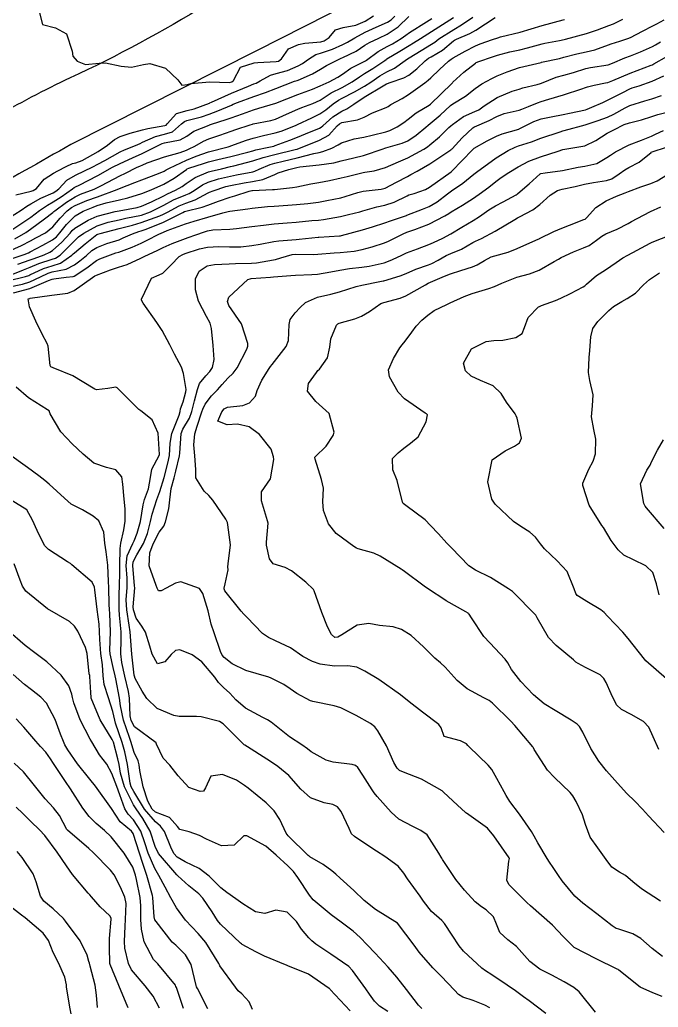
# Model space of a CAD drawing. Header units: metres. Extents: x 318500 to 325275, y 7408834 to 7428799.
# Drawn here: x 321913.8 to 321971.5, y 7416628.4 to 7416717.8 of the extents above; entities that cross this region are included whole.
import ezdxf

# ---------------------------------------------------------------- set-up
doc = ezdxf.new("R2010")
doc.units = ezdxf.units.M
doc.header["$MEASUREMENT"] = 0
for name, color, linetype in [('Curvas de Nivel 1m', 11, 'Continuous'), ('Curvas de Nivel 5m', 15, 'Continuous'), ('Vias Primárias', 230, 'Continuous')]:
    doc.layers.add(name, color=color, linetype=linetype)

msp = doc.modelspace()

# ---------------------------------------------------------------- linework, layer by layer
at = {"layer": 'Curvas de Nivel 1m', "flags": 128}
for points, elevation in [([(321912.743, 7416699.831), (321913.883, 7416700.533), (321914.38, 7416700.901), (321914.759, 7416701.124), (321915.661, 7416701.612), (321916.774, 7416702.116), (321917.017, 7416702.247), (321917.279, 7416702.485), (321918.013, 7416703.256), (321918.798, 7416703.703), (321920.361, 7416704.447), (321920.813, 7416704.697), (321921.431, 7416705.046), (321922.824, 7416705.808), (321923.231, 7416706.001), (321924.2, 7416706.396), (321924.639, 7416706.586), (321924.834, 7416706.677), (321926.011, 7416707.204), (321926.846, 7416707.409), (321927.568, 7416707.63), (321928.385, 7416708.337), (321928.629, 7416708.568), (321928.865, 7416708.657), (321930.19, 7416708.997), (321930.874, 7416709.219), (321931.663, 7416709.514), (321932.887, 7416710.048), (321933.049, 7416710.116), (321933.42, 7416710.272), (321934.896, 7416710.816), (321935.957, 7416711.182), (321936.903, 7416711.551), (321938.599, 7416712.205), (321938.829, 7416712.283), (321938.912, 7416712.314), (321940.222, 7416712.879), (321940.927, 7416713.286), (321941.472, 7416713.625), (321942.495, 7416714.154), (321942.804, 7416714.289), (321942.943, 7416714.343), (321944.156, 7416714.927), (321944.96, 7416715.462), (321945.357, 7416715.721), (321946.202, 7416716.102), (321946.974, 7416716.45), (321947.951, 7416717.109), (321948.936, 7416718.071)], 736), ([(321915.495, 7416718.512), (321915.809, 7416717.338), (321916.975, 7416717.038), (321917.97, 7416716.48), (321918.484, 7416714.937), (321918.555, 7416714.474), (321918.933, 7416714.021), (321919.68, 7416713.708), (321920.931, 7416713.851), (321921.491, 7416713.872), (321922.927, 7416713.571), (321923.857, 7416713.47), (321924.93, 7416713.714), (321925.513, 7416713.799), (321926.925, 7416713.392), (321928.028, 7416712.343), (321928.414, 7416711.847), (321928.906, 7416711.896), (321929.228, 7416712.006), (321930.908, 7416712.158), (321932.707, 7416712.082), (321932.909, 7416712.138), (321933.084, 7416712.277), (321933.719, 7416713.477), (321934.934, 7416713.878), (321935.279, 7416713.902), (321936.936, 7416713.979), (321937.141, 7416714.023), (321937.401, 7416714.223), (321938.04, 7416715.127), (321938.96, 7416715.531), (321939.514, 7416715.64), (321940.964, 7416715.78), (321941.277, 7416715.855), (321941.707, 7416716.163), (321942.283, 7416716.851), (321942.979, 7416717.06), (321944.12, 7416717.271), (321944.985, 7416717.622), (321945.72, 7416718.109)], 734), ([(321912.659, 7416694.561), (321914.077, 7416695.132), (321914.683, 7416695.379), (321915.486, 7416695.71), (321916.694, 7416696.097), (321916.982, 7416696.201), (321917.391, 7416696.483), (321918.064, 7416697.122), (321918.72, 7416697.794), (321919.073, 7416698.116), (321919.53, 7416698.458), (321920.737, 7416699.125), (321921.756, 7416699.441), (321922.743, 7416699.67), (321923.344, 7416699.804), (321924.747, 7416700.094), (321925.556, 7416700.378), (321926.76, 7416701.008), (321927.65, 7416701.464), (321928.774, 7416701.926), (321929.062, 7416702.041), (321929.512, 7416702.323), (321930.263, 7416702.84), (321930.792, 7416703.08), (321931.728, 7416703.364), (321932.8, 7416703.622), (321933.341, 7416703.733), (321934.806, 7416704.005), (321934.999, 7416704.056), (321935.396, 7416704.244), (321936.377, 7416704.671), (321936.816, 7416704.803), (321937.569, 7416704.971), (321938.821, 7416705.273), (321940.323, 7416705.676), (321940.826, 7416705.77), (321941.152, 7416705.841), (321941.968, 7416706.159), (321942.527, 7416706.461), (321942.837, 7416706.641), (321943.986, 7416706.99), (321944.845, 7416707.141), (321945.623, 7416707.334), (321946.853, 7416707.625), (321947.207, 7416707.735), (321947.882, 7416708.08), (321948.471, 7416708.469), (321948.871, 7416708.787), (321949.594, 7416709.344), (321950.773, 7416710.042), (321950.891, 7416710.126), (321952.812, 7416712.011), (321952.862, 7416712.059), (321952.911, 7416712.109), (321953.905, 7416713.021), (321954.938, 7416713.849), (321955.025, 7416713.903), (321955.237, 7416713.986), (321956.501, 7416714.413), (321956.949, 7416714.553), (321958.049, 7416714.848), (321958.957, 7416715.054), (321959.666, 7416715.217), (321960.965, 7416715.583), (321961.228, 7416715.645), (321962.534, 7416715.887), (321962.971, 7416715.973), (321963.092, 7416715.999), (321964.977, 7416716.511), (321965.968, 7416716.852), (321966.991, 7416717.23), (321967.418, 7416717.399), (321968.26, 7416717.811)], 742), ([(321912.666, 7416694.163), (321914.27, 7416694.526), (321914.562, 7416694.632), (321914.672, 7416694.678), (321915.911, 7416695.272), (321916.685, 7416695.507), (321917.43, 7416695.742), (321918.469, 7416696.472), (321918.584, 7416696.589), (321918.703, 7416696.696), (321919.672, 7416697.499), (321920.728, 7416698.333), (321920.796, 7416698.372), (321921.034, 7416698.435), (321922.735, 7416698.874), (321923.948, 7416699.188), (321924.74, 7416699.417), (321926.417, 7416700.035), (321926.748, 7416700.176), (321927.092, 7416700.355), (321928.16, 7416700.938), (321928.763, 7416701.17), (321929.619, 7416701.47), (321930.777, 7416702.107), (321930.908, 7416702.178), (321931.246, 7416702.303), (321932.39, 7416702.682), (321932.787, 7416702.779), (321934.031, 7416703.022), (321934.793, 7416703.132), (321935.715, 7416703.322), (321936.803, 7416703.772), (321937.12, 7416703.911), (321938.062, 7416704.211), (321938.812, 7416704.408), (321939.067, 7416704.45), (321940.815, 7416704.627), (321942.138, 7416704.836), (321942.819, 7416705.01), (321943.966, 7416705.278), (321944.824, 7416705.494), (321946.589, 7416706.094), (321946.763, 7416706.159), (321946.831, 7416706.177), (321948.318, 7416706.595), (321948.841, 7416706.827), (321949.576, 7416707.332), (321950.461, 7416708.046), (321950.68, 7416708.226), (321950.865, 7416708.366), (321951.769, 7416709.134), (321952.685, 7416710.013), (321952.892, 7416710.166), (321954.034, 7416710.864), (321954.906, 7416711.545), (321955.508, 7416711.981), (321956.42, 7416712.465), (321956.921, 7416712.694), (321957.822, 7416713.052), (321958.933, 7416713.441), (321959.312, 7416713.548), (321960.874, 7416713.911), (321960.926, 7416713.924), (321962.558, 7416714.273), (321962.947, 7416714.37), (321964.12, 7416714.694), (321964.955, 7416714.871), (321965.752, 7416715.048), (321966.965, 7416715.483), (321967.214, 7416715.578), (321967.984, 7416715.815), (321968.722, 7416716.055), (321968.976, 7416716.169), (321970.04, 7416716.728), (321970.992, 7416717.21), (321971.355, 7416717.406), (321971.992, 7416717.76)], 743), ([(321912.704, 7416696.804), (321913.911, 7416697.333), (321914.719, 7416697.765), (321915.206, 7416698.029), (321916.082, 7416698.5), (321916.735, 7416699.023), (321917.411, 7416699.816), (321918.04, 7416700.477), (321918.435, 7416700.793), (321918.758, 7416700.977), (321919.816, 7416701.403), (321920.77, 7416701.755), (321922.548, 7416702.413), (321922.781, 7416702.498), (321924.152, 7416703.034), (321924.794, 7416703.291), (321926.292, 7416703.858), (321926.806, 7416704.069), (321926.99, 7416704.175), (321927.287, 7416704.353), (321928.817, 7416705.074), (321929.706, 7416705.436), (321930.825, 7416705.823), (321932.592, 7416706.284), (321932.781, 7416706.33), (321932.831, 7416706.348), (321934.239, 7416706.859), (321934.842, 7416707.061), (321935.781, 7416707.306), (321936.85, 7416707.54), (321937.374, 7416707.7), (321938.673, 7416708.203), (321938.805, 7416708.257), (321938.861, 7416708.286), (321940.163, 7416708.888), (321940.876, 7416709.254), (321941.418, 7416709.629), (321942.095, 7416710.158), (321942.564, 7416710.482), (321942.895, 7416710.664), (321944.026, 7416711.258), (321944.906, 7416711.754), (321945.473, 7416712.112), (321946.316, 7416712.702), (321946.924, 7416713.046), (321947.618, 7416713.395), (321948.578, 7416714.074), (321948.792, 7416714.221), (321948.944, 7416714.314), (321950.027, 7416714.98), (321950.963, 7416715.549), (321951.259, 7416715.742), (321951.65, 7416716.03), (321952.979, 7416716.886), (321953.69, 7416717.296), (321954.72, 7416717.993)], 739), ([(321912.763, 7416698.582), (321914.744, 7416699.915), (321915.547, 7416700.508), (321916.256, 7416700.999), (321916.762, 7416701.293), (321917.5, 7416701.752), (321918.529, 7416702.473), (321918.674, 7416702.579), (321918.783, 7416702.643), (321919.123, 7416702.803), (321920.798, 7416703.666), (321922.142, 7416704.42), (321922.814, 7416704.776), (321923.947, 7416705.271), (321924.823, 7416705.656), (321926.211, 7416706.369), (321926.623, 7416706.573), (321926.834, 7416706.621), (321928.266, 7416706.911), (321928.843, 7416707.229), (321929.5, 7416707.674), (321930.859, 7416708.233), (321930.913, 7416708.255), (321931.08, 7416708.307), (321932.418, 7416708.736), (321932.869, 7416708.889), (321933.888, 7416709.251), (321934.881, 7416709.621), (321935.353, 7416709.775), (321936.89, 7416710.23), (321938.898, 7416710.99), (321940.202, 7416711.479), (321940.906, 7416711.786), (321941.166, 7416711.909), (321941.707, 7416712.162), (321942.502, 7416712.568), (321942.921, 7416712.854), (321943.686, 7416713.382), (321944.938, 7416714.012), (321945.007, 7416714.051), (321945.097, 7416714.118), (321946.154, 7416714.9), (321946.959, 7416715.338), (321947.45, 7416715.598), (321948.231, 7416716.077), (321948.664, 7416716.383), (321948.975, 7416716.613), (321950.526, 7416717.587), (321950.988, 7416717.876)], 737), ([(321913.308, 7416697.954), (321914.302, 7416698.526), (321914.733, 7416698.821), (321915.988, 7416699.747), (321916.748, 7416700.321), (321916.83, 7416700.408), (321916.918, 7416700.488), (321917.972, 7416701.268), (321918.769, 7416701.761), (321919.254, 7416701.982), (321920.474, 7416702.445), (321920.782, 7416702.584), (321921.125, 7416702.774), (321922.799, 7416703.654), (321923.308, 7416703.9), (321924.312, 7416704.395), (321924.654, 7416704.549), (321924.812, 7416704.62), (321925.255, 7416704.824), (321926.82, 7416705.359), (321928.239, 7416705.753), (321928.826, 7416705.976), (321929.075, 7416706.08), (321929.564, 7416706.323), (321930.357, 7416706.795), (321930.84, 7416707.002), (321931.825, 7416707.315), (321932.851, 7416707.686), (321933.285, 7416707.842), (321934.565, 7416708.254), (321934.786, 7416708.327), (321934.861, 7416708.344), (321936.455, 7416708.645), (321936.868, 7416708.774), (321937.866, 7416709.225), (321938.882, 7416709.664), (321939.262, 7416709.817), (321940.254, 7416710.18), (321940.893, 7416710.505), (321941.917, 7416711.142), (321942.905, 7416711.643), (321943.798, 7416712.137), (321944.452, 7416712.592), (321944.922, 7416712.889), (321945.668, 7416713.37), (321946.744, 7416714.093), (321946.862, 7416714.17), (321946.942, 7416714.219), (321948.118, 7416714.913), (321948.96, 7416715.425), (321949.357, 7416715.672), (321949.965, 7416716.055), (321950.977, 7416716.71), (321952.958, 7416717.979)], 738), ([(321913.578, 7416695.646), (321914.693, 7416696.042), (321915.044, 7416696.166), (321915.952, 7416696.501), (321916.469, 7416696.728), (321916.706, 7416696.882), (321917.557, 7416697.642), (321918.311, 7416698.474), (321918.502, 7416698.703), (321918.734, 7416698.913), (321919.936, 7416699.646), (321920.746, 7416700.008), (321922.381, 7416700.416), (321922.751, 7416700.481), (321924.36, 7416700.79), (321924.758, 7416700.902), (321925.674, 7416701.287), (321926.772, 7416701.844), (321927.115, 7416702.014), (321927.817, 7416702.344), (321928.425, 7416702.696), (321928.79, 7416702.966), (321929.618, 7416703.502), (321930.805, 7416704), (321931.046, 7416704.067), (321931.981, 7416704.292), (321932.812, 7416704.49), (321933.096, 7416704.559), (321934.818, 7416705.016), (321935.757, 7416705.304), (321936.824, 7416705.584), (321938.654, 7416706.029), (321938.829, 7416706.072), (321939.183, 7416706.195), (321940.341, 7416706.674), (321940.84, 7416706.867), (321941.679, 7416707.33), (321942.454, 7416708.154), (321942.656, 7416708.359), (321942.865, 7416708.456), (321944.286, 7416708.712), (321944.873, 7416708.961), (321945.63, 7416709.357), (321946.886, 7416709.835), (321947.049, 7416709.927), (321947.304, 7416710.086), (321948.322, 7416710.649), (321948.899, 7416711.002), (321950.378, 7416712.048), (321950.67, 7416712.287), (321950.917, 7416712.515), (321951.686, 7416713.272), (321952.51, 7416714.016), (321952.758, 7416714.198), (321952.945, 7416714.314), (321954.023, 7416714.931), (321954.961, 7416715.404), (321955.373, 7416715.575), (321956.485, 7416715.967), (321956.972, 7416716.139), (321957.222, 7416716.206), (321958.977, 7416716.64), (321959.969, 7416716.931), (321960.983, 7416717.242), (321962.868, 7416717.761), (321962.989, 7416717.792)], 741), ([(321912.66, 7416693.586), (321913.985, 7416693.852), (321914.665, 7416694.057), (321915.626, 7416694.506), (321916.318, 7416694.853), (321916.677, 7416694.95), (321917.946, 7416695.212), (321918.687, 7416695.587), (321919.187, 7416695.968), (321919.77, 7416696.454), (321920.275, 7416696.878), (321920.711, 7416697.161), (321921.621, 7416697.522), (321922.722, 7416697.872), (321923.107, 7416698.024), (321923.927, 7416698.398), (321924.517, 7416698.608), (321924.733, 7416698.673), (321925.171, 7416698.82), (321926.741, 7416699.444), (321928.484, 7416700.334), (321928.656, 7416700.427), (321928.752, 7416700.46), (321930.254, 7416700.818), (321930.76, 7416700.985), (321931.722, 7416701.34), (321932.771, 7416701.707), (321933.202, 7416701.845), (321934.5, 7416702.254), (321934.723, 7416702.308), (321934.781, 7416702.315), (321936.602, 7416702.412), (321936.783, 7416702.425), (321938.395, 7416702.597), (321938.787, 7416702.662), (321940.063, 7416702.909), (321940.793, 7416703.034), (321941.737, 7416703.219), (321942.8, 7416703.456), (321943.351, 7416703.593), (321944.808, 7416703.958), (321944.941, 7416703.985), (321945.794, 7416704.105), (321946.813, 7416704.391), (321947.992, 7416704.904), (321948.822, 7416705.287), (321950.28, 7416706.048), (321950.611, 7416706.266), (321950.836, 7416706.437), (321951.702, 7416707.172), (321952.553, 7416708.015), (321952.71, 7416708.165), (321952.864, 7416708.304), (321953.865, 7416709.01), (321954.882, 7416709.457), (321955.243, 7416709.627), (321955.747, 7416709.977), (321956.898, 7416710.735), (321958.271, 7416711.307), (321958.906, 7416711.5), (321959.24, 7416711.593), (321960.525, 7416711.914), (321960.833, 7416711.988), (321960.912, 7416712.016), (321962.249, 7416712.562), (321962.923, 7416712.764), (321963.796, 7416712.998), (321964.932, 7416713.345), (321965.345, 7416713.435), (321966.938, 7416713.701), (321967.323, 7416713.824), (321968.442, 7416714.313), (321968.951, 7416714.509), (321969.874, 7416714.868), (321970.964, 7416715.355), (321971.236, 7416715.497), (321971.675, 7416715.763)], 744), ([(321961.298, 7416627.885), (321959.811, 7416629.016), (321959.289, 7416629.382), (321958.552, 7416629.919), (321957.828, 7416630.445), (321956.432, 7416631.36), (321955.846, 7416631.725), (321955.514, 7416631.963), (321953.873, 7416633.511), (321953.479, 7416633.986), (321952.837, 7416634.948), (321952.16, 7416636.007), (321951.904, 7416636.279), (321950.985, 7416637.093), (321950.249, 7416638.035), (321949.937, 7416638.483), (321948.795, 7416640.057), (321948.466, 7416640.563), (321947.971, 7416641.188), (321946.751, 7416642.082), (321945.987, 7416642.563), (321944.663, 7416643.447), (321944.007, 7416643.888), (321943.744, 7416644.124), (321943.52, 7416644.625), (321942.82, 7416646.138), (321942.475, 7416646.575), (321942.046, 7416646.773), (321941.283, 7416646.922), (321940.048, 7416647.373), (321939.166, 7416648.183), (321938.078, 7416649.393), (321937.077, 7416650.215), (321936.493, 7416650.623), (321936.097, 7416650.89), (321934.352, 7416652.003), (321934.109, 7416652.154), (321934.051, 7416652.192), (321933.988, 7416652.252), (321932.137, 7416654.067), (321931.81, 7416654.285), (321930.146, 7416654.716), (321929.724, 7416654.737), (321928.146, 7416654.749), (321927.667, 7416654.817), (321926.157, 7416655.478), (321925.234, 7416656.374), (321924.823, 7416657.027), (321924.188, 7416658.182), (321924.121, 7416658.391), (321924.103, 7416658.479), (321923.878, 7416660.393), (321923.847, 7416660.772), (321923.739, 7416662.395), (321923.649, 7416663.003), (321923.417, 7416664.399), (321923.383, 7416665.299), (321923.449, 7416666.399), (321923.456, 7416667.255), (321923.383, 7416668.399), (321923.47, 7416669.267), (321923.975, 7416670.394), (321924.101, 7416670.645), (321924.364, 7416671.334), (321924.652, 7416672.386), (321924.902, 7416673.883), (321925.033, 7416674.381), (321925.378, 7416675.334), (321925.571, 7416676.373), (321925.687, 7416677.126), (321926.35, 7416678.362), (321926.376, 7416678.447), (321926.254, 7416680.364), (321925.709, 7416681.579), (321924.708, 7416682.387), (321924.512, 7416682.522), (321922.611, 7416684.409), (321922.541, 7416684.465), (321922.423, 7416684.53), (321921.704, 7416684.423), (321920.676, 7416684.3), (321920.539, 7416684.346), (321920.39, 7416684.442), (321918.556, 7416685.557), (321916.763, 7416686.292), (321916.568, 7416686.382), (321916.501, 7416686.491), (321916.321, 7416688.227), (321916.242, 7416688.495), (321915.77, 7416689.335), (321915.192, 7416690.511), (321914.639, 7416691.789), (321914.516, 7416692.522), (321914.65, 7416692.562), (321914.702, 7416692.571), (321916.654, 7416692.841), (321918.083, 7416693.048), (321918.658, 7416693.276), (321920.333, 7416694.445), (321920.526, 7416694.588), (321920.673, 7416694.67), (321921.952, 7416695.15), (321922.685, 7416695.385), (321923.456, 7416695.635), (321924.697, 7416696.193), (321924.823, 7416696.263), (321925.06, 7416696.385), (321926.171, 7416696.906), (321926.712, 7416697.169), (321927.527, 7416697.538), (321928.725, 7416697.973), (321928.987, 7416698.067), (321929.676, 7416698.321), (321930.453, 7416698.593), (321930.734, 7416698.682), (321931.199, 7416698.767), (321932.736, 7416698.836), (321933.345, 7416698.88), (321934.738, 7416699.063), (321935.782, 7416699.197), (321936.741, 7416699.296), (321937.92, 7416699.391), (321938.743, 7416699.459), (321940.159, 7416699.594), (321940.745, 7416699.647), (321941.206, 7416699.705), (321942.748, 7416699.976), (321943.467, 7416700.139), (321944.479, 7416700.399), (321944.755, 7416700.479), (321946.028, 7416700.834), (321946.764, 7416700.995), (321947.589, 7416701.26), (321948.777, 7416701.847), (321948.931, 7416701.914), (321949.412, 7416702.061), (321950.421, 7416702.41), (321950.789, 7416702.611), (321952.752, 7416704.011), (321952.811, 7416704.062), (321954.675, 7416705.992), (321954.751, 7416706.071), (321954.832, 7416706.134), (321956.008, 7416706.807), (321956.849, 7416707.231), (321957.364, 7416707.44), (321958.859, 7416707.881), (321958.894, 7416707.895), (321958.961, 7416707.929), (321960.216, 7416708.57), (321960.873, 7416708.805), (321961.778, 7416708.995), (321962.88, 7416709.186), (321963.447, 7416709.306), (321964.887, 7416709.629), (321965.058, 7416709.678), (321965.476, 7416709.844), (321966.449, 7416710.28), (321966.896, 7416710.48), (321968.276, 7416711.175), (321968.916, 7416711.522), (321969.114, 7416711.6), (321969.744, 7416711.788), (321970.924, 7416712.201), (321971.989, 7416712.7)], 746), ([(321965.802, 7416627.984), (321964.311, 7416629.845), (321963.826, 7416630.226), (321962.952, 7416630.745), (321961.842, 7416631.352), (321960.763, 7416631.896), (321959.86, 7416632.588), (321958.651, 7416633.922), (321957.886, 7416634.531), (321957.15, 7416635.199), (321956.856, 7416635.946), (321956.57, 7416636.61), (321955.919, 7416637.255), (321955.488, 7416637.531), (321954.919, 7416637.975), (321953.945, 7416639.02), (321953.187, 7416639.998), (321951.978, 7416641.796), (321951.898, 7416641.93), (321951.846, 7416642.012), (321951.623, 7416642.377), (321950.574, 7416644.032), (321950.016, 7416644.444), (321949.278, 7416644.794), (321948.031, 7416645.453), (321947.335, 7416646.077), (321946.054, 7416647.516), (321945.793, 7416647.83), (321945.611, 7416648.097), (321944.769, 7416649.42), (321944.298, 7416650.117), (321944.093, 7416650.319), (321943.805, 7416650.414), (321942.097, 7416650.599), (321941.452, 7416650.8), (321940.104, 7416651.55), (321939.751, 7416651.82), (321939.239, 7416652.183), (321938.121, 7416652.914), (321936.471, 7416654.225), (321936.143, 7416654.446), (321935.737, 7416654.643), (321934.159, 7416655.489), (321933.286, 7416656.263), (321932.754, 7416656.85), (321932.181, 7416657.374), (321931.723, 7416657.825), (321931.396, 7416658.292), (321930.211, 7416659.689), (321929.331, 7416660.319), (321928.227, 7416660.784), (321927.842, 7416660.72), (321927.444, 7416660.342), (321926.878, 7416659.682), (321926.207, 7416659.492), (321925.727, 7416660.367), (321925.503, 7416661.099), (321925.105, 7416662.377), (321924.791, 7416662.918), (321924.263, 7416663.641), (321924.023, 7416664.392), (321924.007, 7416664.659), (321924.141, 7416666.392), (321924.136, 7416666.558), (321923.966, 7416668.394), (321924, 7416668.726), (321924.34, 7416669.358), (321924.929, 7416670.381), (321925.287, 7416671.3), (321925.572, 7416672.372), (321925.73, 7416673.03), (321926.148, 7416674.364), (321926.417, 7416675.096), (321926.817, 7416676.354), (321927.151, 7416677.648), (321927.273, 7416678.348), (321927.344, 7416679.48), (321927.506, 7416680.345), (321928.155, 7416681.983), (321928.244, 7416682.334), (321928.267, 7416682.58), (321928.523, 7416683.21), (321928.765, 7416684.099), (321928.786, 7416684.328), (321928.562, 7416685.767), (321928.378, 7416686.333), (321927.744, 7416687.505), (321927.326, 7416688.349), (321926.61, 7416689.664), (321926.147, 7416690.367), (321924.898, 7416692.135), (321924.77, 7416692.388), (321924.75, 7416692.488), (321925.665, 7416694.375), (321926.362, 7416694.678), (321926.677, 7416694.845), (321927.45, 7416695.587), (321928.172, 7416696.338), (321928.497, 7416696.539), (321928.704, 7416696.612), (321929.993, 7416697.035), (321930.713, 7416697.204), (321931.75, 7416697.259), (321932.714, 7416697.231), (321933.744, 7416697.235), (321934.716, 7416697.333), (321935.494, 7416697.467), (321936.722, 7416697.696), (321937.18, 7416697.767), (321938.725, 7416697.895), (321939.006, 7416697.916), (321940.729, 7416698.105), (321940.786, 7416698.113), (321941.73, 7416698.16), (321942.669, 7416698.213), (321942.731, 7416698.22), (321942.827, 7416698.245), (321944.736, 7416698.756), (321945.653, 7416699.02), (321946.743, 7416699.382), (321947.26, 7416699.57), (321948.707, 7416700.07), (321948.737, 7416700.083), (321950.162, 7416700.646), (321950.763, 7416700.887), (321951.497, 7416701.302), (321952.42, 7416702.015), (321952.784, 7416702.277), (321953.819, 7416702.976), (321954.807, 7416703.804), (321954.908, 7416703.889), (321955.028, 7416703.987), (321956.823, 7416705.275), (321957.914, 7416705.944), (321958.529, 7416706.24), (321958.836, 7416706.345), (321960.025, 7416706.735), (321960.847, 7416707.059), (321962.597, 7416707.625), (321962.858, 7416707.707), (321963.405, 7416707.872), (321964.546, 7416708.174), (321964.866, 7416708.267), (321966.046, 7416708.665), (321966.877, 7416708.967), (321967.47, 7416709.232), (321968.495, 7416709.806), (321968.893, 7416709.998), (321970.244, 7416710.436), (321970.903, 7416710.612), (321971.76, 7416710.909)], 747), ([(321971.817, 7416629.427), (321970.985, 7416629.758), (321969.827, 7416630.261), (321967.905, 7416631.799), (321967.851, 7416631.842), (321967.77, 7416631.882), (321965.865, 7416632.817), (321963.88, 7416633.85), (321962.88, 7416634.856), (321961.9, 7416635.88), (321959.926, 7416637.611), (321959.602, 7416637.913), (321957.954, 7416639.555), (321957.785, 7416639.933), (321957.977, 7416641.658), (321958.021, 7416641.889), (321958.006, 7416641.93), (321957.981, 7416641.97), (321956.616, 7416643.951), (321956.02, 7416644.654), (321954.124, 7416645.989), (321954.074, 7416646.023), (321954.041, 7416646.047), (321953.314, 7416646.731), (321952.059, 7416647.91), (321952.004, 7416647.955), (321951.933, 7416648.012), (321950.076, 7416649.076), (321948.443, 7416649.707), (321948.087, 7416649.86), (321947.867, 7416650.072), (321947.579, 7416650.594), (321946.914, 7416652.082), (321946.134, 7416653.457), (321945.847, 7416653.804), (321945.443, 7416654.1), (321944.151, 7416654.836), (321942.79, 7416655.511), (321942.164, 7416655.72), (321940.249, 7416656.089), (321940.169, 7416656.117), (321940.046, 7416656.172), (321938.799, 7416656.813), (321938.181, 7416657.254), (321937.62, 7416657.644), (321936.427, 7416658.226), (321936.191, 7416658.322), (321936.064, 7416658.359), (321934.2, 7416658.907), (321932.966, 7416659.511), (321932.217, 7416660.071), (321932.045, 7416660.283), (321931.886, 7416660.624), (321931.319, 7416662.294), (321931.058, 7416663.098), (321930.774, 7416664.302), (321930.293, 7416665.874), (321930.001, 7416666.313), (321928.309, 7416666.915), (321927.837, 7416666.808), (321926.995, 7416666.35), (321926.547, 7416666.105), (321926.296, 7416666.093), (321926.16, 7416666.362), (321926.079, 7416666.588), (321925.449, 7416668.373), (321925.507, 7416669.538), (321925.825, 7416670.368), (321926.366, 7416671.405), (321926.761, 7416671.967), (321926.914, 7416672.352), (321927.234, 7416673.511), (321927.323, 7416674.346), (321927.436, 7416675.361), (321927.696, 7416676.341), (321927.853, 7416676.924), (321928.201, 7416678.334), (321928.231, 7416678.566), (321928.351, 7416680.332), (321928.494, 7416680.726), (321929.093, 7416681.735), (321929.304, 7416682.322), (321929.561, 7416683.283), (321929.833, 7416684.317), (321930.001, 7416684.863), (321930.559, 7416685.56), (321930.936, 7416685.933), (321931.161, 7416686.301), (321931.311, 7416687.033), (321931.224, 7416688.3), (321931.07, 7416689.846), (321930.955, 7416690.305), (321930.629, 7416690.923), (321929.915, 7416692.317), (321929.649, 7416693.331), (321929.625, 7416694.32), (321929.962, 7416695.036), (321930.688, 7416695.514), (321931.355, 7416695.635), (321932.691, 7416695.681), (321933.256, 7416695.707), (321934.692, 7416695.735), (321935.164, 7416695.775), (321936.697, 7416696.034), (321936.855, 7416696.071), (321937.338, 7416696.22), (321938.386, 7416696.524), (321938.705, 7416696.559), (321940.342, 7416696.539), (321940.706, 7416696.554), (321942.187, 7416696.676), (321942.708, 7416696.712), (321943.996, 7416696.845), (321944.713, 7416696.988), (321945.594, 7416697.229), (321946.722, 7416697.573), (321947.085, 7416697.726), (321947.742, 7416698.08), (321948.399, 7416698.408), (321948.735, 7416698.54), (321949.464, 7416698.786), (321950.742, 7416699.274), (321952.17, 7416700.019), (321952.527, 7416700.239), (321952.756, 7416700.386), (321953.77, 7416700.995), (321954.775, 7416701.639), (321954.982, 7416701.781), (321955.286, 7416701.982), (321956.142, 7416702.617), (321956.798, 7416703.146), (321957.261, 7416703.496), (321957.96, 7416703.943), (321958.815, 7416704.475), (321959.759, 7416704.983), (321960.825, 7416705.374), (321962.434, 7416705.886), (321962.841, 7416706.026), (321963.034, 7416706.069), (321964.845, 7416706.366), (321965.84, 7416706.85), (321966.857, 7416707.492), (321967.467, 7416707.821), (321968.397, 7416708.277), (321968.87, 7416708.451), (321969.946, 7416708.712), (321970.879, 7416709.016), (321971.437, 7416709.209), (321972.887, 7416709.557)], 748), ([(321971.869, 7416633.034), (321970.931, 7416633.759), (321969.889, 7416634.65), (321969.188, 7416635.076), (321967.897, 7416635.492), (321967.668, 7416635.574), (321967.314, 7416635.809), (321965.916, 7416636.895), (321964.648, 7416637.843), (321963.939, 7416638.483), (321962.797, 7416639.867), (321962.457, 7416640.364), (321961.972, 7416641.095), (321961.652, 7416641.56), (321961.438, 7416641.888), (321960.583, 7416643.32), (321960.262, 7416643.906), (321960.016, 7416644.34), (321958.927, 7416645.921), (321958.051, 7416647.062), (321957.718, 7416647.597), (321957.537, 7416647.938), (321956.89, 7416649.136), (321956.422, 7416649.955), (321956.096, 7416650.344), (321954.373, 7416651.986), (321954.252, 7416652.119), (321954.123, 7416652.258), (321953.592, 7416652.528), (321952.129, 7416652.927), (321951.84, 7416653.717), (321951.643, 7416654.017), (321950.156, 7416655.128), (321948.952, 7416656.058), (321948.179, 7416656.686), (321946.2, 7416658.09), (321944.937, 7416658.838), (321944.211, 7416659.214), (321943.403, 7416659.327), (321942.207, 7416659.292), (321940.909, 7416659.464), (321940.213, 7416659.701), (321939.344, 7416660.183), (321938.231, 7416660.953), (321936.873, 7416661.588), (321936.245, 7416661.878), (321935.688, 7416662.236), (321934.265, 7416663.731), (321934.013, 7416664), (321933.76, 7416664.258), (321932.297, 7416666.095), (321932.239, 7416666.281), (321932.234, 7416666.348), (321932.307, 7416666.747), (321932.584, 7416668.018), (321932.575, 7416668.276), (321932.594, 7416668.538), (321932.789, 7416670.273), (321932.564, 7416672.09), (321932.516, 7416672.278), (321932.384, 7416672.577), (321931.215, 7416674.298), (321930.844, 7416674.733), (321930.418, 7416675.135), (321929.682, 7416676.317), (321929.677, 7416677.082), (321929.586, 7416678.319), (321929.482, 7416679.313), (321929.574, 7416680.319), (321929.798, 7416681.015), (321930.219, 7416682.313), (321930.29, 7416682.535), (321930.52, 7416683.003), (321931.096, 7416683.737), (321931.614, 7416684.294), (321932.051, 7416684.784), (321932.556, 7416685.348), (321933.031, 7416685.805), (321933.407, 7416686.267), (321934.286, 7416687.953), (321934.378, 7416688.253), (321934.378, 7416688.469), (321933.789, 7416690.262), (321932.645, 7416691.927), (321932.519, 7416692.282), (321932.654, 7416692.682), (321934.36, 7416694.255), (321934.582, 7416694.341), (321934.672, 7416694.352), (321936.412, 7416694.495), (321936.674, 7416694.513), (321938.26, 7416694.623), (321938.677, 7416694.658), (321940.142, 7416694.714), (321940.679, 7416694.754), (321941.878, 7416694.962), (321942.684, 7416695.109), (321943.571, 7416695.252), (321944.689, 7416695.384), (321945.324, 7416695.477), (321946.695, 7416695.785), (321946.926, 7416695.858), (321947.449, 7416696.083), (321948.299, 7416696.481), (321948.709, 7416696.668), (321949.717, 7416697.053), (321950.721, 7416697.423), (321951.146, 7416697.611), (321952.008, 7416698.021), (321952.734, 7416698.409), (321953.729, 7416699.011), (321954.746, 7416699.614), (321955.319, 7416699.981), (321956.163, 7416700.565), (321956.765, 7416700.929), (321957.44, 7416701.28), (321958.628, 7416701.932), (321958.721, 7416701.99), (321958.782, 7416702.037), (321959.799, 7416702.916), (321960.809, 7416703.832), (321960.866, 7416703.852), (321961.256, 7416703.903), (321962.814, 7416704.137), (321964.235, 7416704.443), (321964.82, 7416704.525), (321965.905, 7416704.758), (321966.832, 7416705.293), (321967.141, 7416705.52), (321967.615, 7416705.818), (321968.847, 7416706.46), (321969.954, 7416706.886), (321970.855, 7416707.24), (321971.218, 7416707.405), (321971.934, 7416707.759)], 749), ([(321972.017, 7416644.25), (321970.603, 7416645.764), (321970.046, 7416646.373), (321969.348, 7416647.076), (321968.631, 7416647.791), (321968.069, 7416648.402), (321966.79, 7416649.82), (321966.103, 7416650.689), (321965.391, 7416651.837), (321964.654, 7416653.325), (321964.364, 7416653.848), (321964.143, 7416654.057), (321963.591, 7416654.415), (321962.161, 7416655.295), (321961.169, 7416655.895), (321960.182, 7416656.703), (321959.063, 7416657.921), (321958.211, 7416659.007), (321957.87, 7416659.589), (321957.634, 7416659.939), (321956.242, 7416661.408), (321955.701, 7416661.968), (321954.601, 7416663.659), (321954.378, 7416663.989), (321954.331, 7416664.04), (321954.281, 7416664.079), (321954.073, 7416664.201), (321952.292, 7416665.217), (321951.815, 7416665.537), (321951.059, 7416666.029), (321950.307, 7416666.527), (321948.535, 7416667.859), (321948.329, 7416668.009), (321948.244, 7416668.071), (321946.342, 7416669.248), (321945.758, 7416669.512), (321944.348, 7416669.922), (321944.198, 7416669.972), (321943.947, 7416670.126), (321942.367, 7416671.306), (321941.659, 7416672.157), (321941.196, 7416673.364), (321941.149, 7416674.163), (321941.195, 7416675.39), (321941.039, 7416676.164), (321940.458, 7416678.03), (321940.423, 7416678.171), (321940.434, 7416678.197), (321940.461, 7416678.225), (321941.455, 7416679.18), (321942.09, 7416680.154), (321942.177, 7416680.47), (321941.733, 7416682.158), (321940.526, 7416683.239), (321939.757, 7416684.182), (321939.867, 7416684.864), (321940.565, 7416685.849), (321940.705, 7416686.031), (321940.836, 7416686.167), (321941.556, 7416687.185), (321941.768, 7416688.158), (321941.864, 7416688.894), (321942.377, 7416690.152), (321942.501, 7416690.272), (321942.623, 7416690.319), (321944.042, 7416690.715), (321944.632, 7416690.949), (321945.371, 7416691.377), (321946.397, 7416692.094), (321946.651, 7416692.196), (321948.146, 7416692.585), (321948.657, 7416692.79), (321950.424, 7416693.8), (321950.669, 7416693.94), (321950.876, 7416694.037), (321952.138, 7416694.558), (321952.681, 7416694.771), (321953.617, 7416695.07), (321954.691, 7416695.418), (321955.088, 7416695.59), (321955.75, 7416695.974), (321956.363, 7416696.307), (321956.707, 7416696.425), (321957.905, 7416696.749), (321958.717, 7416697.07), (321959.314, 7416697.331), (321960.608, 7416697.911), (321960.691, 7416697.949), (321960.731, 7416697.972), (321962.025, 7416698.606), (321962.745, 7416698.911), (321963.442, 7416699.177), (321964.758, 7416699.684), (321964.867, 7416699.74), (321964.996, 7416699.848), (321965.842, 7416700.767), (321966.776, 7416701.392), (321967.708, 7416701.816), (321968.476, 7416702.113), (321968.786, 7416702.232), (321969.91, 7416702.666), (321970.798, 7416702.96), (321971.37, 7416703.196), (321972.302, 7416703.755)], 751), ([(321971.523, 7416651.756), (321970.998, 7416652.895), (321970.606, 7416653.765), (321970.148, 7416654.289), (321969.016, 7416654.928), (321968.163, 7416655.363), (321967.707, 7416655.807), (321967.221, 7416656.778), (321966.753, 7416657.822), (321966.549, 7416658.17), (321966.207, 7416658.503), (321964.891, 7416659.165), (321964.217, 7416659.533), (321964.03, 7416659.665), (321963.798, 7416659.856), (321962.239, 7416661.16), (321961.544, 7416661.891), (321960.528, 7416663.655), (321960.407, 7416663.908), (321960.347, 7416663.975), (321960.281, 7416664.033), (321958.427, 7416665.929), (321958.302, 7416666.043), (321957.944, 7416666.297), (321956.32, 7416667.307), (321954.948, 7416667.981), (321954.336, 7416668.378), (321952.784, 7416670.006), (321952.565, 7416670.211), (321952.364, 7416670.417), (321951.604, 7416671.253), (321950.892, 7416672.032), (321950.388, 7416672.543), (321948.642, 7416673.831), (321948.409, 7416674.021), (321948.374, 7416674.07), (321948.356, 7416674.125), (321947.857, 7416676.076), (321947.478, 7416677.046), (321947.443, 7416678.08), (321947.956, 7416678.587), (321948.474, 7416679.012), (321949.081, 7416679.461), (321949.756, 7416680.051), (321950.504, 7416681.403), (321950.621, 7416682.038), (321950.511, 7416682.106), (321950.385, 7416682.168), (321948.531, 7416683.48), (321947.967, 7416684.076), (321947.167, 7416685.478), (321947.094, 7416686.085), (321947.548, 7416687.113), (321948.106, 7416688.075), (321948.31, 7416688.357), (321948.599, 7416688.699), (321949.18, 7416689.493), (321949.595, 7416690.055), (321950.099, 7416690.577), (321950.635, 7416691.052), (321951.211, 7416691.462), (321952.358, 7416692.014), (321952.651, 7416692.145), (321953.931, 7416692.724), (321954.66, 7416692.995), (321956.151, 7416693.454), (321956.667, 7416693.634), (321957.338, 7416693.95), (321958.685, 7416694.479), (321959.828, 7416694.779), (321960.692, 7416695.1), (321962.064, 7416695.89), (321962.464, 7416696.123), (321962.706, 7416696.253), (321963.795, 7416696.782), (321964.719, 7416697.133), (321965.214, 7416697.354), (321965.874, 7416697.839), (321966.365, 7416698.204), (321966.738, 7416698.39), (321967.748, 7416698.812), (321968.753, 7416699.33), (321969.048, 7416699.503), (321969.56, 7416699.788), (321970.767, 7416700.434), (321971.69, 7416700.842)], 752), ([(321972.204, 7416658.135), (321970.361, 7416659.769), (321970.222, 7416659.916), (321968.762, 7416661.792), (321968.258, 7416662.356), (321966.882, 7416663.821), (321966.592, 7416664.134), (321966.286, 7416664.382), (321965.002, 7416665.134), (321964.297, 7416665.584), (321964.142, 7416665.696), (321964.015, 7416665.854), (321963.863, 7416666.301), (321963.237, 7416667.866), (321962.344, 7416668.824), (321961.178, 7416669.898), (321960.814, 7416670.353), (321960.371, 7416670.964), (321959.876, 7416671.416), (321959.046, 7416671.923), (321958.387, 7416672.372), (321956.723, 7416673.955), (321956.417, 7416674.396), (321956.068, 7416675.966), (321956.46, 7416677.96), (321957.639, 7416678.776), (321958.479, 7416679.205), (321958.914, 7416679.495), (321959.107, 7416679.924), (321958.709, 7416681.737), (321958.63, 7416681.929), (321958.522, 7416682.121), (321957.757, 7416683.167), (321957.259, 7416683.949), (321956.551, 7416684.665), (321955.407, 7416685.127), (321954.563, 7416685.527), (321954.048, 7416685.995), (321953.86, 7416686.714), (321954.59, 7416687.99), (321955.923, 7416688.647), (321956.602, 7416688.753), (321957.435, 7416688.78), (321958.611, 7416689.021), (321959.158, 7416689.381), (321959.379, 7416689.922), (321959.725, 7416690.828), (321960.648, 7416691.784), (321960.728, 7416691.83), (321960.926, 7416691.906), (321962.178, 7416692.366), (321962.66, 7416692.573), (321963.528, 7416693.007), (321964.676, 7416693.609), (321964.823, 7416693.704), (321964.99, 7416693.847), (321965.888, 7416694.638), (321966.693, 7416695.144), (321967.68, 7416695.815), (321968.272, 7416696.241), (321968.71, 7416696.484), (321969.571, 7416696.933), (321970.727, 7416697.568), (321970.866, 7416697.63), (321971.227, 7416697.765), (321972.31, 7416698.18)], 753), ([(321971.568, 7416665.757), (321971.323, 7416666.751), (321970.976, 7416667.764), (321970.339, 7416668.357), (321969.223, 7416668.911), (321968.353, 7416669.34), (321967.848, 7416669.808), (321967.224, 7416670.673), (321966.517, 7416671.828), (321966.383, 7416672.032), (321965.237, 7416673.842), (321964.65, 7416675.635), (321964.667, 7416675.848), (321965.181, 7416677.115), (321965.585, 7416677.839), (321965.793, 7416678.514), (321965.823, 7416679.837), (321965.653, 7416680.689), (321965.425, 7416681.841), (321965.536, 7416682.834), (321965.583, 7416683.84), (321965.277, 7416685.125), (321965.162, 7416685.844), (321965.232, 7416687.202), (321965.272, 7416687.843), (321965.375, 7416689.08), (321965.557, 7416689.841), (321965.995, 7416690.47), (321966.639, 7416691.117), (321967.001, 7416691.468), (321967.423, 7416691.818), (321968.171, 7416692.293), (321968.661, 7416692.549), (321969.411, 7416693.046), (321970.133, 7416693.778), (321970.685, 7416694.277), (321971.572, 7416694.881)], 754), ([(321950.085, 7416628.318), (321949.806, 7416628.641), (321948.712, 7416630.051), (321947.837, 7416631.16), (321947.047, 7416632.072), (321945.868, 7416633.321), (321945.145, 7416634.101), (321944.524, 7416634.748), (321943.892, 7416635.319), (321942.819, 7416636.131), (321941.91, 7416636.805), (321940.28, 7416638.165), (321939.936, 7416638.571), (321938.886, 7416640.186), (321938.49, 7416640.716), (321937.97, 7416641.237), (321936.916, 7416642.211), (321935.992, 7416643.006), (321934.29, 7416643.961), (321934.005, 7416643.932), (321933.14, 7416643.116), (321931.991, 7416643.039), (321930.646, 7416643.648), (321930.005, 7416643.989), (321929.073, 7416644.314), (321928.219, 7416644.534), (321928.014, 7416644.778), (321927.274, 7416645.593), (321926.027, 7416646.098), (321925.721, 7416646.363), (321925.336, 7416647.072), (321924.912, 7416648.371), (321924.608, 7416649.849), (321924.549, 7416650.375), (321924.459, 7416650.742), (321924.101, 7416651.491), (321923.892, 7416652.176), (321923.83, 7416652.393), (321923.669, 7416652.843), (321923.132, 7416654.4), (321922.869, 7416655.693), (321922.776, 7416656.404), (321922.448, 7416658.147), (321922.388, 7416658.408), (321922.202, 7416659.178), (321921.921, 7416660.414), (321921.897, 7416660.743), (321921.966, 7416662.414), (321921.896, 7416664.046), (321921.853, 7416664.416), (321921.823, 7416664.871), (321921.802, 7416666.417), (321921.779, 7416666.947), (321921.72, 7416668.419), (321921.554, 7416669.633), (321921.441, 7416670.424), (321921.346, 7416671.407), (321920.886, 7416672.432), (321920.386, 7416672.871), (321919.427, 7416673.422), (321918.402, 7416673.944), (321917.791, 7416674.476), (321916.423, 7416675.753), (321916.021, 7416676.091), (321915.472, 7416676.504), (321914.441, 7416677.249), (321912.645, 7416678.547)], 744), ([(321947.018, 7416628.072), (321946.262, 7416628.541), (321945.809, 7416628.994), (321945.359, 7416629.64), (321945.039, 7416630.102), (321943.845, 7416631.774), (321943.501, 7416632.123), (321941.867, 7416633.25), (321940.515, 7416634.16), (321940.162, 7416634.445), (321939.886, 7416634.724), (321939.228, 7416635.515), (321938.759, 7416636.187), (321937.913, 7416637.049), (321936.892, 7416637.234), (321935.911, 7416636.929), (321935.06, 7416637.086), (321933.923, 7416637.798), (321933.287, 7416638.26), (321932.481, 7416638.818), (321931.94, 7416639.251), (321930.883, 7416640.291), (321929.96, 7416640.982), (321928.705, 7416641.583), (321927.975, 7416642.013), (321927.68, 7416642.334), (321927.393, 7416642.935), (321926.828, 7416644.348), (321926.485, 7416644.823), (321926.018, 7416645.21), (321925.032, 7416646.37), (321924.053, 7416647.944), (321923.836, 7416648.383), (321923.743, 7416648.707), (321923.486, 7416650.389), (321923.251, 7416651.548), (321923.011, 7416652.401), (321922.42, 7416654.123), (321922.336, 7416654.408), (321922.152, 7416655.194), (321921.765, 7416656.416), (321921.393, 7416657.633), (321921.302, 7416658.423), (321921.225, 7416659.404), (321921.08, 7416660.427), (321920.976, 7416661.692), (321920.973, 7416662.429), (321920.933, 7416663.106), (321920.748, 7416664.433), (321920.536, 7416666.197), (321920.5, 7416666.437), (321920.307, 7416666.883), (321918.462, 7416668.468), (321918.39, 7416668.529), (321918.331, 7416668.575), (321918.079, 7416668.726), (321916.344, 7416669.847), (321916.023, 7416670.171), (321915.823, 7416670.498), (321915.309, 7416671.563), (321914.904, 7416672.512), (321914.394, 7416673.423), (321912.594, 7416674.547)], 743), ([(321943.632, 7416628.122), (321941.819, 7416630.048), (321941.775, 7416630.096), (321941.725, 7416630.141), (321939.839, 7416631.433), (321937.985, 7416632.198), (321937.851, 7416632.243), (321937.786, 7416632.266), (321935.862, 7416633.049), (321935.101, 7416633.464), (321933.869, 7416634.118), (321933.791, 7416634.173), (321933.708, 7416634.252), (321931.895, 7416635.961), (321931.626, 7416636.283), (321931.137, 7416637.063), (321930.304, 7416638.296), (321929.934, 7416638.689), (321929.04, 7416639.412), (321928.04, 7416640.329), (321927.951, 7416640.424), (321926.283, 7416642.355), (321925.989, 7416642.98), (321925.529, 7416644.365), (321924.871, 7416645.522), (321924.275, 7416646.378), (321924.036, 7416646.753), (321923.233, 7416648.392), (321922.862, 7416649.615), (321922.722, 7416650.401), (321922.615, 7416650.924), (321922.226, 7416652.409), (321922.114, 7416652.67), (321921.012, 7416654.427), (321920.216, 7416656.392), (321920.2, 7416656.44), (321920.196, 7416656.465), (321920.175, 7416656.926), (321920.098, 7416658.35), (321920.076, 7416658.442), (321920.028, 7416658.607), (321919.842, 7416660.446), (321919.688, 7416660.988), (321919.001, 7416662.459), (321918.706, 7416662.914), (321918.259, 7416663.321), (321916.27, 7416664.49), (321914.293, 7416666.083), (321913.987, 7416666.525), (321913.775, 7416667.061), (321913.245, 7416668.536)], 742), ([(321934.782, 7416628.235), (321934.484, 7416628.917), (321933.814, 7416629.651), (321933.493, 7416629.932), (321933.242, 7416630.259), (321931.849, 7416632.199), (321931.802, 7416632.28), (321931.745, 7416632.388), (321930.572, 7416634.293), (321929.882, 7416635.1), (321928.719, 7416636.318), (321927.916, 7416637.421), (321927.412, 7416638.338), (321926.906, 7416639.312), (321926.32, 7416640.354), (321925.959, 7416640.989), (321925.349, 7416642.366), (321925.063, 7416643.301), (321924.692, 7416644.373), (321924.02, 7416645.396), (321923.545, 7416645.907), (321923.254, 7416646.392), (321922.783, 7416647.665), (321922.515, 7416648.403), (321922.078, 7416649.597), (321921.621, 7416650.417), (321920.95, 7416651.279), (321920.257, 7416652.438), (321920.114, 7416652.691), (321919.206, 7416654.449), (321918.644, 7416655.981), (321918.53, 7416656.465), (321918.463, 7416656.756), (321918.18, 7416657.5), (321917.508, 7416658.477), (321916.208, 7416659.698), (321915.107, 7416660.507), (321914.23, 7416661.173), (321912.636, 7416662.544)], 741), ([(321928.556, 7416628.319), (321927.91, 7416630.237), (321927.874, 7416630.329), (321927.821, 7416630.428), (321926.243, 7416632.354), (321926.04, 7416632.545), (321925.854, 7416632.755), (321924.989, 7416634.369), (321924.747, 7416635.511), (321924.699, 7416636.372), (321924.685, 7416637.606), (321924.631, 7416638.373), (321924.317, 7416640.005), (321924.222, 7416640.377), (321923.961, 7416641.122), (321923.199, 7416642.392), (321922.002, 7416643.868), (321921.417, 7416644.419), (321920.643, 7416645.058), (321920.022, 7416645.689), (321919.45, 7416646.446), (321918.325, 7416648.188), (321918.145, 7416648.459), (321918.062, 7416648.587), (321916.79, 7416650.479), (321916.522, 7416650.912), (321916.1, 7416651.515), (321915.631, 7416652.023), (321915.204, 7416652.504), (321914.129, 7416653.781), (321913.437, 7416654.527)], 739), ([(321926.388, 7416628.351), (321925.806, 7416629.453), (321925.087, 7416630.367), (321923.842, 7416631.818), (321923.576, 7416632.384), (321923.258, 7416633.783), (321923.224, 7416634.39), (321923.281, 7416635.779), (321923.324, 7416636.389), (321923.355, 7416637.822), (321923.248, 7416638.39), (321922.854, 7416639.311), (321922.281, 7416640.405), (321921.956, 7416640.84), (321920.389, 7416642.434), (321919.985, 7416642.796), (321918.056, 7416644.46), (321918.011, 7416644.516), (321917.332, 7416645.78), (321916.787, 7416646.479), (321916.042, 7416647.307), (321915.079, 7416648.505), (321914.078, 7416649.725), (321913.256, 7416650.528)], 738), ([(321923.536, 7416628.384), (321923.363, 7416628.82), (321922.699, 7416630.397), (321921.935, 7416632.323), (321921.902, 7416632.409), (321921.894, 7416632.453), (321921.864, 7416633.827), (321921.851, 7416634.392), (321921.849, 7416634.41), (321921.874, 7416634.675), (321922.004, 7416636.408), (321922.001, 7416636.508), (321921.904, 7416636.698), (321921.019, 7416637.526), (321920.234, 7416638.435), (321920.091, 7416638.597), (321919.933, 7416638.773), (321918.528, 7416640.454), (321917.962, 7416641.233), (321917.123, 7416642.473), (321916.002, 7416643.986), (321915.543, 7416644.497), (321914.762, 7416645.253), (321914.024, 7416645.954), (321913.415, 7416646.526)], 737), ([(321920.777, 7416628.425), (321920.69, 7416629.544), (321920.568, 7416630.429), (321920.113, 7416632.169), (321920.04, 7416632.437), (321920.003, 7416632.59), (321919.857, 7416633.147), (321919.222, 7416634.446), (321917.897, 7416636.238), (321917.696, 7416636.463), (321916.77, 7416637.335), (321915.923, 7416638.048), (321915.612, 7416638.495), (321915.23, 7416639.788), (321914.954, 7416640.505), (321913.972, 7416641.974), (321913.501, 7416642.525)], 736)]:
    msp.add_lwpolyline(points, dxfattribs=dict(at, elevation=elevation))
at = {"layer": 'Curvas de Nivel 5m', "flags": 128}
for points, elevation in [([(321913.385, 7416701.926), (321914.776, 7416702.258), (321914.973, 7416702.321), (321915.269, 7416702.513), (321915.959, 7416703.336), (321916.801, 7416703.885), (321917.198, 7416704.093), (321917.951, 7416704.479), (321918.525, 7416704.761), (321918.814, 7416704.828), (321919.395, 7416705.04), (321920.824, 7416705.845), (321921.669, 7416706.427), (321922.315, 7416706.94), (321922.842, 7416707.213), (321923.733, 7416707.515), (321924.851, 7416707.809), (321925.32, 7416707.916), (321926.858, 7416708.206), (321926.973, 7416708.244), (321927.086, 7416708.357), (321927.928, 7416709.291), (321928.879, 7416709.569), (321929.504, 7416709.7), (321930.889, 7416710.228), (321930.947, 7416710.251), (321931.075, 7416710.307), (321932.898, 7416711.113), (321934.416, 7416711.768), (321934.907, 7416711.964), (321935.117, 7416712.039), (321935.491, 7416712.244), (321936.404, 7416712.748), (321936.92, 7416712.896), (321937.955, 7416713.184), (321938.931, 7416713.605), (321939.321, 7416713.807), (321939.857, 7416714.186), (321940.514, 7416714.609), (321940.949, 7416714.749), (321942.022, 7416715.092), (321942.96, 7416715.512), (321943.371, 7416715.737), (321944.027, 7416716.134), (321944.975, 7416716.645), (321945.967, 7416717.092), (321946.984, 7416717.535), (321947.324, 7416717.749), (321947.647, 7416718.083)], 735), ([(321913.067, 7416696.171), (321914.158, 7416696.528), (321914.546, 7416696.679), (321914.704, 7416696.759), (321915.844, 7416697.372), (321916.721, 7416697.864), (321917.071, 7416698.14), (321917.366, 7416698.484), (321917.97, 7416699.245), (321918.745, 7416700.017), (321919.471, 7416700.459), (321920.375, 7416700.827), (321920.758, 7416700.969), (321921.551, 7416701.217), (321922.766, 7416701.49), (321923.513, 7416701.659), (321924.775, 7416702.056), (321925.64, 7416702.377), (321926.788, 7416702.892), (321927.699, 7416703.444), (321928.809, 7416704.23), (321928.871, 7416704.268), (321929.034, 7416704.328), (321930.366, 7416704.763), (321930.816, 7416704.911), (321931.648, 7416705.127), (321932.821, 7416705.41), (321934.357, 7416705.789), (321934.827, 7416705.916), (321935.089, 7416705.985), (321936.252, 7416706.236), (321936.719, 7416706.344), (321936.832, 7416706.38), (321938.167, 7416706.884), (321938.844, 7416707.152), (321939.584, 7416707.454), (321940.857, 7416707.962), (321940.991, 7416708.035), (321941.134, 7416708.167), (321942.05, 7416708.981), (321942.88, 7416709.502), (321943.313, 7416709.714), (321943.948, 7416710.134), (321944.896, 7416710.759), (321946.599, 7416711.787), (321946.909, 7416711.954), (321947.004, 7416711.994), (321947.246, 7416712.087), (321948.48, 7416712.511), (321948.92, 7416712.747), (321949.652, 7416713.336), (321950.395, 7416714.048), (321950.703, 7416714.284), (321950.946, 7416714.42), (321951.953, 7416715.027), (321952.968, 7416715.869), (321953.047, 7416715.931), (321953.222, 7416716.007), (321954.442, 7416716.529), (321954.978, 7416716.834), (321956.724, 7416717.964)], 740), ([(321913.19, 7416693.077), (321914.659, 7416693.446), (321916.35, 7416694.178), (321916.668, 7416694.299), (321916.831, 7416694.325), (321917.95, 7416694.477), (321918.589, 7416694.553), (321918.672, 7416694.576), (321919.818, 7416695.318), (321920.693, 7416695.984), (321920.978, 7416696.153), (321921.708, 7416696.425), (321922.444, 7416696.674), (321922.705, 7416696.756), (321923.913, 7416697.197), (321924.717, 7416697.556), (321925.269, 7416697.835), (321926.312, 7416698.366), (321926.732, 7416698.561), (321927.079, 7416698.7), (321928.74, 7416699.29), (321929.521, 7416699.543), (321930.746, 7416699.916), (321932.097, 7416700.29), (321932.603, 7416700.432), (321932.753, 7416700.461), (321934.356, 7416700.656), (321934.757, 7416700.712), (321936.137, 7416700.858), (321936.76, 7416700.905), (321937.98, 7416700.993), (321938.763, 7416701.05), (321939.803, 7416701.146), (321940.767, 7416701.274), (321941.524, 7416701.407), (321942.773, 7416701.663), (321943.154, 7416701.765), (321944.31, 7416702.127), (321944.664, 7416702.239), (321944.782, 7416702.263), (321946.433, 7416702.447), (321946.787, 7416702.545), (321947.81, 7416703.065), (321948.803, 7416703.594), (321949.115, 7416703.756), (321949.676, 7416704.057), (321950.817, 7416704.737), (321952.734, 7416706.011), (321952.786, 7416706.056), (321952.831, 7416706.099), (321953.754, 7416707.094), (321954.709, 7416707.992), (321954.795, 7416708.056), (321954.861, 7416708.085), (321956.196, 7416708.644), (321956.876, 7416709.01), (321957.55, 7416709.28), (321958.885, 7416709.597), (321959.136, 7416709.678), (321959.736, 7416709.922), (321960.556, 7416710.251), (321960.895, 7416710.373), (321961.589, 7416710.592), (321962.901, 7416710.978), (321964.566, 7416711.515), (321964.908, 7416711.644), (321965.063, 7416711.694), (321965.684, 7416711.842), (321966.699, 7416712.046), (321966.914, 7416712.102), (321967.373, 7416712.279), (321968.931, 7416712.941), (321970.819, 7416713.652), (321970.939, 7416713.697), (321970.99, 7416713.719), (321971.078, 7416713.769), (321972.261, 7416714.446)], 745), ([(321971.663, 7416638.024), (321969.951, 7416639.139), (321969.163, 7416639.782), (321968.52, 7416640.346), (321967.969, 7416640.659), (321967.279, 7416641.116), (321966.777, 7416641.818), (321965.996, 7416642.868), (321965.317, 7416643.837), (321964.889, 7416644.979), (321964.619, 7416645.844), (321964.052, 7416647.061), (321963.758, 7416647.556), (321963.507, 7416647.858), (321962.08, 7416649.212), (321961.453, 7416649.89), (321960.26, 7416651.766), (321960.182, 7416651.909), (321960.161, 7416651.95), (321960.121, 7416652.011), (321958.512, 7416653.926), (321958.146, 7416654.312), (321956.497, 7416655.955), (321956.174, 7416656.2), (321955.717, 7416656.426), (321954.189, 7416657.233), (321953.302, 7416657.999), (321952.212, 7416659.218), (321951.798, 7416659.598), (321951.281, 7416660.024), (321950.235, 7416661.042), (321949.145, 7416662.057), (321948.258, 7416662.625), (321947.499, 7416662.84), (321946.263, 7416662.972), (321945.321, 7416663.159), (321944.259, 7416663.011), (321942.859, 7416662.141), (321942.49, 7416661.902), (321942.246, 7416661.893), (321941.932, 7416662.153), (321941.567, 7416662.847), (321941.072, 7416664.162), (321940.363, 7416666.105), (321940.336, 7416666.17), (321940.301, 7416666.219), (321939.602, 7416666.889), (321938.326, 7416667.927), (321937.731, 7416668.209), (321936.659, 7416668.551), (321936.338, 7416669.008), (321936.07, 7416670.233), (321936.065, 7416670.523), (321936.202, 7416672.232), (321936.161, 7416672.454), (321935.611, 7416674.238), (321935.603, 7416675.054), (321936.43, 7416676.23), (321936.709, 7416677.973), (321936.697, 7416678.226), (321936.47, 7416678.908), (321935.425, 7416680.241), (321934.497, 7416680.939), (321933.43, 7416681.197), (321932.498, 7416681.118), (321931.671, 7416681.462), (321932.026, 7416682.287), (321932.236, 7416682.562), (321932.517, 7416682.717), (321933.903, 7416682.876), (321934.523, 7416683.11), (321935.057, 7416683.72), (321935.202, 7416684.243), (321935.636, 7416685.157), (321936.289, 7416686.233), (321936.404, 7416686.399), (321936.574, 7416686.587), (321937.847, 7416688.211), (321938.048, 7416688.758), (321938.103, 7416690.208), (321938.181, 7416690.652), (321938.636, 7416691.248), (321939.096, 7416691.741), (321939.591, 7416692.186), (321940.655, 7416692.677), (321941.863, 7416692.953), (321942.66, 7416693.139), (321944.171, 7416693.633), (321944.666, 7416693.77), (321946.296, 7416694.096), (321946.615, 7416694.147), (321946.671, 7416694.155), (321948.149, 7416694.604), (321948.681, 7416694.818), (321949.551, 7416695.193), (321950.693, 7416695.586), (321951.013, 7416695.718), (321951.565, 7416696.027), (321952.284, 7416696.439), (321952.709, 7416696.624), (321953.691, 7416697.025), (321954.724, 7416697.622), (321954.962, 7416697.751), (321955.484, 7416697.979), (321956.737, 7416698.633), (321958.52, 7416699.706), (321958.749, 7416699.84), (321958.804, 7416699.875), (321958.92, 7416699.928), (321960.123, 7416700.559), (321960.771, 7416701.054), (321961.709, 7416701.896), (321962.365, 7416702.308), (321962.788, 7416702.436), (321963.967, 7416702.688), (321964.796, 7416702.884), (321965.605, 7416703.035), (321966.801, 7416703.215), (321967.261, 7416703.366), (321967.948, 7416703.813), (321968.439, 7416704.182), (321968.819, 7416704.387), (321969.744, 7416704.869), (321970.821, 7416705.77), (321970.84, 7416705.782), (321972.319, 7416706.281)], 750), ([(321956.247, 7416628.396), (321955.807, 7416628.637), (321954.739, 7416629.043), (321953.814, 7416629.348), (321953.428, 7416629.598), (321953.048, 7416629.992), (321951.839, 7416631.255), (321951.105, 7416632.021), (321949.871, 7416633.438), (321949.401, 7416634.045), (321947.9, 7416636.06), (321945.918, 7416637.286), (321944.88, 7416638.106), (321943.943, 7416638.992), (321942.721, 7416640.132), (321942.318, 7416640.491), (321941.966, 7416640.783), (321941.168, 7416641.354), (321939.979, 7416642.034), (321939.906, 7416642.098), (321939.835, 7416642.172), (321938.006, 7416643.949), (321937.825, 7416644.202), (321937.249, 7416645.435), (321936.754, 7416646.219), (321936.04, 7416646.93), (321934.399, 7416648.247), (321934.064, 7416648.51), (321933.34, 7416648.992), (321932.078, 7416649.506), (321931.026, 7416649.346), (321930.551, 7416648.295), (321930.369, 7416647.983), (321930.055, 7416647.953), (321929.039, 7416648.315), (321928.076, 7416649.386), (321927.315, 7416650.342), (321926.726, 7416650.98), (321926.109, 7416652.235), (321926.09, 7416652.34), (321926.068, 7416652.361), (321924.131, 7416653.807), (321923.816, 7416654.393), (321923.738, 7416654.802), (321923.657, 7416656.395), (321923.572, 7416657), (321923.25, 7416658.399), (321922.978, 7416659.633), (321922.902, 7416660.403), (321922.932, 7416661.711), (321922.914, 7416662.403), (321922.775, 7416663.895), (321922.738, 7416664.405), (321922.749, 7416665.949), (321922.77, 7416666.405), (321922.808, 7416667.92), (321922.795, 7416668.405), (321922.817, 7416669.934), (321922.885, 7416670.405), (321923.155, 7416671.616), (321923.27, 7416672.401), (321923.264, 7416673.535), (321923.186, 7416674.402), (321923.066, 7416675.761), (321922.971, 7416676.405), (321922.439, 7416677.041), (321921.596, 7416677.27), (321920.448, 7416677.649), (321919.475, 7416678.455), (321918.474, 7416679.408), (321917.454, 7416680.48), (321916.506, 7416682.124), (321916.394, 7416682.376), (321916.264, 7416682.494), (321914.526, 7416683.555), (321913.423, 7416684.537)], 745), ([(321972.02, 7416671.754), (321970.408, 7416673.619), (321970.301, 7416673.772), (321970.171, 7416674.016), (321969.881, 7416675.778), (321970.453, 7416677.033), (321970.735, 7416677.49), (321970.868, 7416677.766), (321971.404, 7416678.833), (321971.961, 7416679.755)], 755), ([(321930.747, 7416628.29), (321929.817, 7416630.129), (321929.741, 7416630.301), (321929.71, 7416630.413), (321929.251, 7416632.309), (321928.734, 7416633.192), (321927.867, 7416634.048), (321927.711, 7416634.175), (321927.532, 7416634.335), (321926.068, 7416636.186), (321925.958, 7416636.359), (321925.904, 7416636.624), (321925.783, 7416638.361), (321925.752, 7416638.541), (321925.227, 7416640.367), (321924.881, 7416641.457), (321924.572, 7416642.374), (321924.006, 7416644.143), (321923.844, 7416644.382), (321922.836, 7416645.215), (321922.03, 7416646.41), (321920.591, 7416648.432), (321920.07, 7416649.085), (321918.98, 7416650.451), (321918.103, 7416651.728), (321917.829, 7416652.186), (321917.692, 7416652.466), (321917.435, 7416653.155), (321916.961, 7416654.478), (321916.162, 7416655.932), (321915.648, 7416656.498), (321914.808, 7416657.142), (321914.181, 7416657.643), (321913.158, 7416658.53)], 740), ([(321918.401, 7416627.836), (321918.272, 7416628.455), (321917.989, 7416630.287), (321917.962, 7416630.459), (321917.831, 7416631.166), (321917.259, 7416632.469), (321916.772, 7416633.389), (321916.357, 7416634.483), (321915.88, 7416635.146), (321914.224, 7416636.515), (321913.904, 7416636.783), (321912.82, 7416637.627)], 735)]:
    msp.add_lwpolyline(points, dxfattribs=dict(at, elevation=elevation))
at = {"layer": 'Vias Primárias'}
for points in [[(321975.936, 7416742.887, -0.017589), (321965.261, 7416736.865, 0.002537), (321952.141, 7416729.975, -0.016898), (321938.9, 7416723.499, 0.032299), (321930.64, 7416719.139, -0.028127), (321918.31, 7416712.5, 0.046162), (321904.771, 7416704.568, 0.017297), (321898.997, 7416700.115, 0.080996), (321894.475, 7416694.936, 0.035087), (321890.569, 7416687.54, 0.064001), (321887.373, 7416676.751, 0.036213), (321886.623, 7416668.227, 0.029042), (321887.04, 7416658.471, 0.034649), (321888.7, 7416648.8, 0.01079), (321891.646, 7416637.765, 0.014214), (321896.049, 7416624.064, -0.002501), (321901.903, 7416607.211, -0.007451), (321908.505, 7416586.909, -0.00525), (321911.954, 7416575.309, -0.059751)], [(321976.058, 7416736.805), (321954.587, 7416724.831), (321935.139, 7416714.947), (321918.375, 7416706.489, -0.007515), (321909.994, 7416701.819, 0.081885), (321905.49, 7416698.347, 0.030753), (321901.743, 7416693.798, 0.061269), (321895.54, 7416682.585, 0.051713), (321893.386, 7416675.08, 0.029963), (321892.59, 7416668.266, 0.047226), (321892.967, 7416658.355, 0.022369), (321894.105, 7416651.997), (321896.387, 7416641.881), (321903.548, 7416620.878), (321910.271, 7416600.793, 0.011798), (321915.301, 7416585.86, -0.019949), (321917.673, 7416578.419, -0.032817)]]:
    msp.add_lwpolyline(points, format="xyb", dxfattribs=at)

doc.saveas('drawing.dxf')
